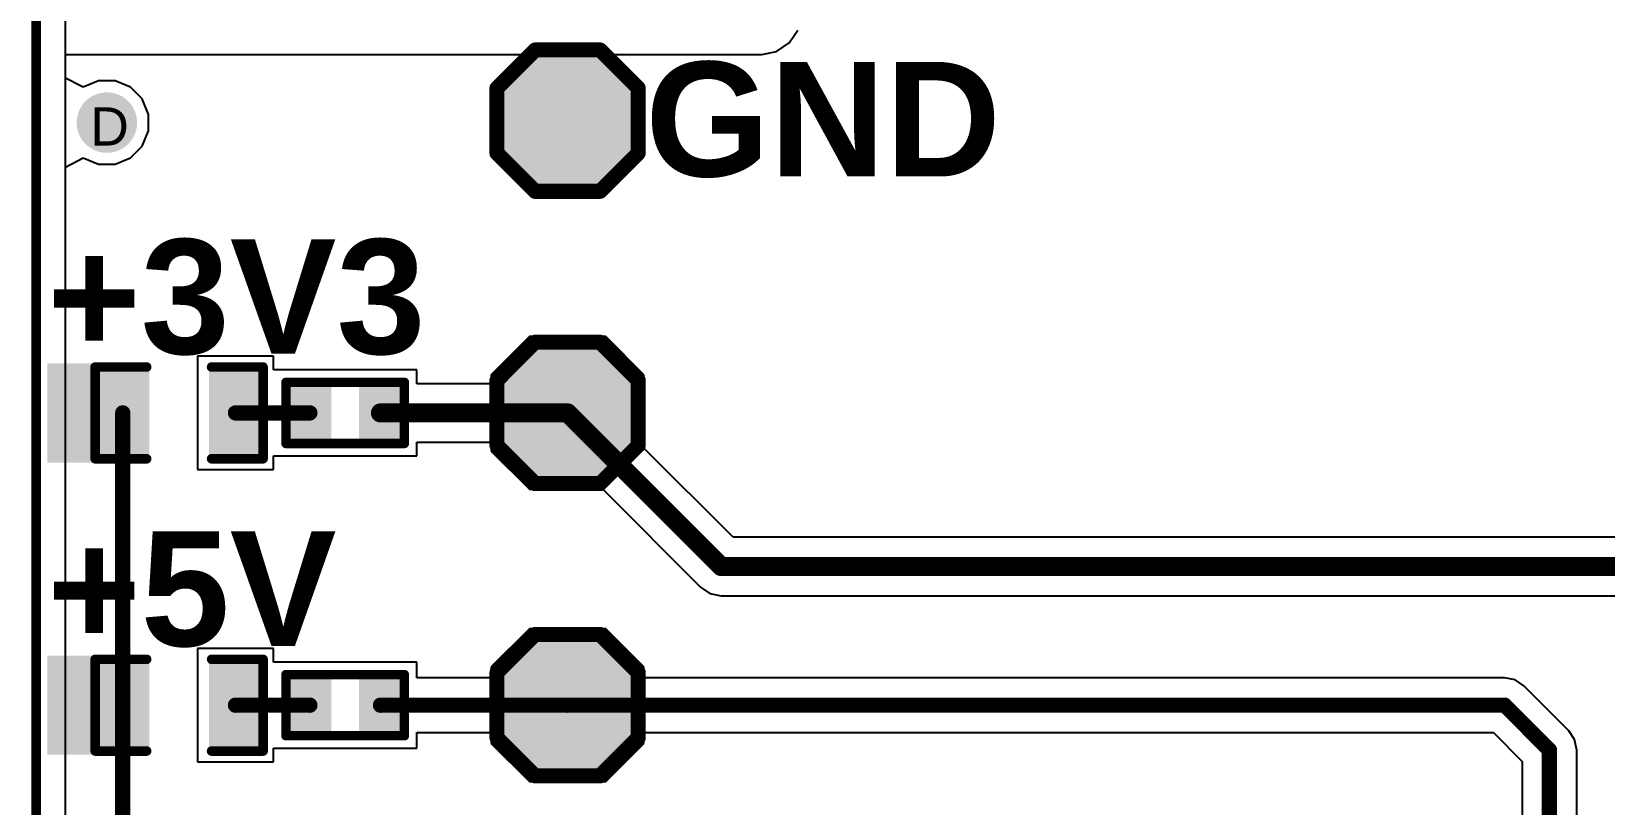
# Model space of a CAD drawing. Header units: inches. Extents: x 0 to 5032, y 0 to 5323.
# Drawn here: x -0.06 to 20.86, y 98.45 to 108.73 of the extents above; entities that cross this region are included whole.
import ezdxf

# ---------------------------------------------------------------- set-up
doc = ezdxf.new("R2010")
doc.units = ezdxf.units.IN
for name, color, linetype in [('Board Outline', 216, 'Continuous'), ('Bottom Layer', 5, 'Continuous'), ('Bottom Solder', 6, 'Continuous'), ('Drill Drawing', 1, 'Continuous'), ('Layer 1', 16, 'Continuous'), ('Layer 2', 76, 'Continuous'), ('Top Layer', 1, 'Continuous'), ('Top Overlay', 2, 'Continuous'), ('Top Paste', 8, 'Continuous'), ('Top Solder', 216, 'Continuous'), ('Via Holes', 16, 'Continuous')]:
    doc.layers.add(name, color=color, linetype=linetype)
doc.styles.add('Arial', font='', dxfattribs={"height": 0.2})
doc.styles.add('Arial_Bold', font='', dxfattribs={"height": 0.2})
doc.styles.get('Arial').set_extended_font_data('Arial')
doc.styles.get('Arial_Bold').set_extended_font_data('Arial', bold=True)

# ---------------------------------------------------------------- blocks, each defined once
blk = doc.blocks.new('T__________369')
at = {"layer": 'Top Layer'}
blk.add_hatch(color=1, dxfattribs=at).paths.add_polyline_path([(0.381, 0.762), (-0.381, 0.762), (-0.762, 0.381), (-0.762, -0.381), (-0.381, -0.762), (0.381, -0.762), (0.762, -0.381), (0.762, 0.381)])
at = {"layer": 'Top Paste'}
blk.add_hatch(color=8, dxfattribs=at).paths.add_polyline_path([(0.381, 0.762), (-0.381, 0.762), (-0.762, 0.381), (-0.762, -0.381), (-0.381, -0.762), (0.381, -0.762), (0.762, -0.381), (0.762, 0.381)])
at = {"layer": 'Top Solder'}
blk.add_hatch(color=216, dxfattribs=at).paths.add_polyline_path([(0.432, 0.864), (-0.432, 0.864), (-0.864, 0.432), (-0.864, -0.432), (-0.432, -0.864), (0.432, -0.864), (0.864, -0.432), (0.864, 0.432)])
at = {"layer": 'Top Overlay'}
for points in [[(-0.94, 0.432, 0.2, 0.2, 0), (-0.432, 0.94, 0.2, 0.2, 0)], [(-0.432, 0.94, 0.2, 0.2, 0), (0.432, 0.94, 0.2, 0.2, 0)], [(0.432, 0.94, 0.2, 0.2, 0), (0.94, 0.432, 0.2, 0.2, 0)], [(-0.94, -0.432, 0.2, 0.2, 0), (-0.94, 0.432, 0.2, 0.2, 0)], [(0.94, -0.432, 0.2, 0.2, 0), (0.94, 0.432, 0.2, 0.2, 0)], [(-0.94, -0.432, 0.2, 0.2, 0), (-0.432, -0.94, 0.2, 0.2, 0)], [(0.432, -0.94, 0.2, 0.2, 0), (0.94, -0.432, 0.2, 0.2, 0)], [(-0.432, -0.94, 0.2, 0.2, 0), (0.432, -0.94, 0.2, 0.2, 0)]]:
    blk.add_lwpolyline(points, format="xyseb", dxfattribs=at)
for points in [[(-0.482, 0.94, 0.1, 0.1, 1), (-0.382, 0.94, 0.1, 0.1, 1)], [(-0.482, 0.94, 0.1, 0.1, 1), (-0.382, 0.94, 0.1, 0.1, 1)], [(0.382, 0.94, 0.1, 0.1, 1), (0.482, 0.94, 0.1, 0.1, 1)], [(0.382, 0.94, 0.1, 0.1, 1), (0.482, 0.94, 0.1, 0.1, 1)], [(-0.99, 0.432, 0.1, 0.1, 1), (-0.89, 0.432, 0.1, 0.1, 1)], [(-0.99, 0.432, 0.1, 0.1, 1), (-0.89, 0.432, 0.1, 0.1, 1)], [(0.89, 0.432, 0.1, 0.1, 1), (0.99, 0.432, 0.1, 0.1, 1)], [(0.89, 0.432, 0.1, 0.1, 1), (0.99, 0.432, 0.1, 0.1, 1)], [(-0.99, -0.432, 0.1, 0.1, 1), (-0.89, -0.432, 0.1, 0.1, 1)], [(-0.99, -0.432, 0.1, 0.1, 1), (-0.89, -0.432, 0.1, 0.1, 1)], [(0.89, -0.432, 0.1, 0.1, 1), (0.99, -0.432, 0.1, 0.1, 1)], [(0.89, -0.432, 0.1, 0.1, 1), (0.99, -0.432, 0.1, 0.1, 1)], [(-0.482, -0.94, 0.1, 0.1, 1), (-0.382, -0.94, 0.1, 0.1, 1)], [(-0.482, -0.94, 0.1, 0.1, 1), (-0.382, -0.94, 0.1, 0.1, 1)], [(0.382, -0.94, 0.1, 0.1, 1), (0.482, -0.94, 0.1, 0.1, 1)], [(0.382, -0.94, 0.1, 0.1, 1), (0.482, -0.94, 0.1, 0.1, 1)]]:
    blk.add_lwpolyline(points, format="xyseb", close=True, dxfattribs=at)
blk = doc.blocks.new('T__________370')
at = {"layer": 'Top Layer'}
blk.add_hatch(color=1, dxfattribs=at).paths.add_polyline_path([(0.381, 0.762), (-0.381, 0.762), (-0.762, 0.381), (-0.762, -0.381), (-0.381, -0.762), (0.381, -0.762), (0.762, -0.381), (0.762, 0.381)])
at = {"layer": 'Top Paste'}
blk.add_hatch(color=8, dxfattribs=at).paths.add_polyline_path([(0.381, 0.762), (-0.381, 0.762), (-0.762, 0.381), (-0.762, -0.381), (-0.381, -0.762), (0.381, -0.762), (0.762, -0.381), (0.762, 0.381)])
at = {"layer": 'Top Solder'}
blk.add_hatch(color=216, dxfattribs=at).paths.add_polyline_path([(0.432, 0.864), (-0.432, 0.864), (-0.864, 0.432), (-0.864, -0.432), (-0.432, -0.864), (0.432, -0.864), (0.864, -0.432), (0.864, 0.432)])
at = {"layer": 'Top Overlay'}
for points in [[(-0.94, 0.432, 0.2, 0.2, 0), (-0.432, 0.94, 0.2, 0.2, 0)], [(-0.432, 0.94, 0.2, 0.2, 0), (0.432, 0.94, 0.2, 0.2, 0)], [(0.432, 0.94, 0.2, 0.2, 0), (0.94, 0.432, 0.2, 0.2, 0)], [(-0.94, -0.432, 0.2, 0.2, 0), (-0.94, 0.432, 0.2, 0.2, 0)], [(0.94, -0.432, 0.2, 0.2, 0), (0.94, 0.432, 0.2, 0.2, 0)], [(-0.94, -0.432, 0.2, 0.2, 0), (-0.432, -0.94, 0.2, 0.2, 0)], [(0.432, -0.94, 0.2, 0.2, 0), (0.94, -0.432, 0.2, 0.2, 0)], [(-0.432, -0.94, 0.2, 0.2, 0), (0.432, -0.94, 0.2, 0.2, 0)]]:
    blk.add_lwpolyline(points, format="xyseb", dxfattribs=at)
for points in [[(-0.482, 0.94, 0.1, 0.1, 1), (-0.382, 0.94, 0.1, 0.1, 1)], [(-0.482, 0.94, 0.1, 0.1, 1), (-0.382, 0.94, 0.1, 0.1, 1)], [(0.382, 0.94, 0.1, 0.1, 1), (0.482, 0.94, 0.1, 0.1, 1)], [(0.382, 0.94, 0.1, 0.1, 1), (0.482, 0.94, 0.1, 0.1, 1)], [(-0.99, 0.432, 0.1, 0.1, 1), (-0.89, 0.432, 0.1, 0.1, 1)], [(-0.99, 0.432, 0.1, 0.1, 1), (-0.89, 0.432, 0.1, 0.1, 1)], [(0.89, 0.432, 0.1, 0.1, 1), (0.99, 0.432, 0.1, 0.1, 1)], [(0.89, 0.432, 0.1, 0.1, 1), (0.99, 0.432, 0.1, 0.1, 1)], [(-0.99, -0.432, 0.1, 0.1, 1), (-0.89, -0.432, 0.1, 0.1, 1)], [(-0.99, -0.432, 0.1, 0.1, 1), (-0.89, -0.432, 0.1, 0.1, 1)], [(0.89, -0.432, 0.1, 0.1, 1), (0.99, -0.432, 0.1, 0.1, 1)], [(0.89, -0.432, 0.1, 0.1, 1), (0.99, -0.432, 0.1, 0.1, 1)], [(-0.482, -0.94, 0.1, 0.1, 1), (-0.382, -0.94, 0.1, 0.1, 1)], [(-0.482, -0.94, 0.1, 0.1, 1), (-0.382, -0.94, 0.1, 0.1, 1)], [(0.382, -0.94, 0.1, 0.1, 1), (0.482, -0.94, 0.1, 0.1, 1)], [(0.382, -0.94, 0.1, 0.1, 1), (0.482, -0.94, 0.1, 0.1, 1)]]:
    blk.add_lwpolyline(points, format="xyseb", close=True, dxfattribs=at)
blk = doc.blocks.new('T__________371')
at = {"layer": 'Top Layer'}
blk.add_hatch(color=1, dxfattribs=at).paths.add_polyline_path([(0.381, 0.762), (-0.381, 0.762), (-0.762, 0.381), (-0.762, -0.381), (-0.381, -0.762), (0.381, -0.762), (0.762, -0.381), (0.762, 0.381)])
at = {"layer": 'Top Paste'}
blk.add_hatch(color=8, dxfattribs=at).paths.add_polyline_path([(0.381, 0.762), (-0.381, 0.762), (-0.762, 0.381), (-0.762, -0.381), (-0.381, -0.762), (0.381, -0.762), (0.762, -0.381), (0.762, 0.381)])
at = {"layer": 'Top Solder'}
blk.add_hatch(color=216, dxfattribs=at).paths.add_polyline_path([(0.432, 0.864), (-0.432, 0.864), (-0.864, 0.432), (-0.864, -0.432), (-0.432, -0.864), (0.432, -0.864), (0.864, -0.432), (0.864, 0.432)])
at = {"layer": 'Top Overlay'}
for points in [[(-0.94, 0.432, 0.2, 0.2, 0), (-0.432, 0.94, 0.2, 0.2, 0)], [(-0.432, 0.94, 0.2, 0.2, 0), (0.432, 0.94, 0.2, 0.2, 0)], [(0.432, 0.94, 0.2, 0.2, 0), (0.94, 0.432, 0.2, 0.2, 0)], [(-0.94, -0.432, 0.2, 0.2, 0), (-0.94, 0.432, 0.2, 0.2, 0)], [(0.94, -0.432, 0.2, 0.2, 0), (0.94, 0.432, 0.2, 0.2, 0)], [(-0.94, -0.432, 0.2, 0.2, 0), (-0.432, -0.94, 0.2, 0.2, 0)], [(0.432, -0.94, 0.2, 0.2, 0), (0.94, -0.432, 0.2, 0.2, 0)], [(-0.432, -0.94, 0.2, 0.2, 0), (0.432, -0.94, 0.2, 0.2, 0)]]:
    blk.add_lwpolyline(points, format="xyseb", dxfattribs=at)
for points in [[(-0.482, 0.94, 0.1, 0.1, 1), (-0.382, 0.94, 0.1, 0.1, 1)], [(-0.482, 0.94, 0.1, 0.1, 1), (-0.382, 0.94, 0.1, 0.1, 1)], [(0.382, 0.94, 0.1, 0.1, 1), (0.482, 0.94, 0.1, 0.1, 1)], [(0.382, 0.94, 0.1, 0.1, 1), (0.482, 0.94, 0.1, 0.1, 1)], [(-0.99, 0.432, 0.1, 0.1, 1), (-0.89, 0.432, 0.1, 0.1, 1)], [(-0.99, 0.432, 0.1, 0.1, 1), (-0.89, 0.432, 0.1, 0.1, 1)], [(0.89, 0.432, 0.1, 0.1, 1), (0.99, 0.432, 0.1, 0.1, 1)], [(0.89, 0.432, 0.1, 0.1, 1), (0.99, 0.432, 0.1, 0.1, 1)], [(-0.99, -0.432, 0.1, 0.1, 1), (-0.89, -0.432, 0.1, 0.1, 1)], [(-0.99, -0.432, 0.1, 0.1, 1), (-0.89, -0.432, 0.1, 0.1, 1)], [(0.89, -0.432, 0.1, 0.1, 1), (0.99, -0.432, 0.1, 0.1, 1)], [(0.89, -0.432, 0.1, 0.1, 1), (0.99, -0.432, 0.1, 0.1, 1)], [(-0.482, -0.94, 0.1, 0.1, 1), (-0.382, -0.94, 0.1, 0.1, 1)], [(-0.482, -0.94, 0.1, 0.1, 1), (-0.382, -0.94, 0.1, 0.1, 1)], [(0.382, -0.94, 0.1, 0.1, 1), (0.482, -0.94, 0.1, 0.1, 1)], [(0.382, -0.94, 0.1, 0.1, 1), (0.482, -0.94, 0.1, 0.1, 1)]]:
    blk.add_lwpolyline(points, format="xyseb", close=True, dxfattribs=at)
blk = doc.blocks.new('R___0402_403')
at = {"layer": 'Top Layer'}
for points in [[(-0.699, -0.318), (-0.699, 0.318), (-0.241, 0.318), (-0.241, -0.318)], [(0.241, -0.318), (0.241, 0.318), (0.699, 0.318), (0.699, -0.318)]]:
    blk.add_hatch(color=1, dxfattribs=at).paths.add_polyline_path(points)
at = {"layer": 'Top Paste'}
for points in [[(-0.699, -0.318), (-0.699, 0.318), (-0.241, 0.318), (-0.241, -0.318)], [(0.241, -0.318), (0.241, 0.318), (0.699, 0.318), (0.699, -0.318)]]:
    blk.add_hatch(color=8, dxfattribs=at).paths.add_polyline_path(points)
at = {"layer": 'Top Solder'}
for points in [[(-0.754, -0.373), (-0.754, 0.373), (-0.186, 0.373), (-0.186, -0.373)], [(0.186, -0.373), (0.186, 0.373), (0.754, 0.373), (0.754, -0.373)]]:
    blk.add_hatch(color=216, dxfattribs=at).paths.add_polyline_path(points)
at = {"layer": 'Top Overlay'}
for points in [[(-0.787, 0.406, 0.127, 0.127, 0), (-0.787, -0.406, 0.127, 0.127, 0)], [(0.787, 0.406, 0.127, 0.127, 0), (-0.787, 0.406, 0.127, 0.127, 0)], [(0.787, 0.406, 0.127, 0.127, 0), (0.787, -0.406, 0.127, 0.127, 0)], [(0.787, -0.406, 0.127, 0.127, 0), (-0.787, -0.406, 0.127, 0.127, 0)], [(0.813, -0.432, 0.00323, 0.00323, 0), (-0.813, -0.432, 0.00323, 0.00323, 0)]]:
    blk.add_lwpolyline(points, format="xyseb", dxfattribs=at)
for points in [[(-0.819, 0.406, 0.0635, 0.0635, 1), (-0.756, 0.406, 0.0635, 0.0635, 1)], [(-0.819, 0.406, 0.0635, 0.0635, 1), (-0.756, 0.406, 0.0635, 0.0635, 1)], [(0.756, 0.406, 0.0635, 0.0635, 1), (0.819, 0.406, 0.0635, 0.0635, 1)], [(0.756, 0.406, 0.0635, 0.0635, 1), (0.819, 0.406, 0.0635, 0.0635, 1)], [(-0.819, -0.406, 0.0635, 0.0635, 1), (-0.756, -0.406, 0.0635, 0.0635, 1)], [(-0.819, -0.406, 0.0635, 0.0635, 1), (-0.756, -0.406, 0.0635, 0.0635, 1)], [(0.756, -0.406, 0.0635, 0.0635, 1), (0.819, -0.406, 0.0635, 0.0635, 1)], [(0.756, -0.406, 0.0635, 0.0635, 1), (0.819, -0.406, 0.0635, 0.0635, 1)], [(-0.814, -0.432, 0.00161, 0.00161, 1), (-0.812, -0.432, 0.00161, 0.00161, 1)], [(0.812, -0.432, 0.00161, 0.00161, 1), (0.814, -0.432, 0.00161, 0.00161, 1)]]:
    blk.add_lwpolyline(points, format="xyseb", close=True, dxfattribs=at)
blk = doc.blocks.new('R___0402_404')
at = {"layer": 'Top Layer'}
for points in [[(-0.699, -0.318), (-0.699, 0.318), (-0.241, 0.318), (-0.241, -0.318)], [(0.241, -0.318), (0.241, 0.318), (0.699, 0.318), (0.699, -0.318)]]:
    blk.add_hatch(color=1, dxfattribs=at).paths.add_polyline_path(points)
at = {"layer": 'Top Paste'}
for points in [[(-0.699, -0.318), (-0.699, 0.318), (-0.241, 0.318), (-0.241, -0.318)], [(0.241, -0.318), (0.241, 0.318), (0.699, 0.318), (0.699, -0.318)]]:
    blk.add_hatch(color=8, dxfattribs=at).paths.add_polyline_path(points)
at = {"layer": 'Top Solder'}
for points in [[(-0.754, -0.373), (-0.754, 0.373), (-0.186, 0.373), (-0.186, -0.373)], [(0.186, -0.373), (0.186, 0.373), (0.754, 0.373), (0.754, -0.373)]]:
    blk.add_hatch(color=216, dxfattribs=at).paths.add_polyline_path(points)
at = {"layer": 'Top Overlay'}
for points in [[(-0.787, 0.406, 0.127, 0.127, 0), (-0.787, -0.406, 0.127, 0.127, 0)], [(0.787, 0.406, 0.127, 0.127, 0), (-0.787, 0.406, 0.127, 0.127, 0)], [(0.787, 0.406, 0.127, 0.127, 0), (0.787, -0.406, 0.127, 0.127, 0)], [(0.787, -0.406, 0.127, 0.127, 0), (-0.787, -0.406, 0.127, 0.127, 0)], [(0.813, -0.432, 0.00323, 0.00323, 0), (-0.813, -0.432, 0.00323, 0.00323, 0)]]:
    blk.add_lwpolyline(points, format="xyseb", dxfattribs=at)
for points in [[(-0.819, 0.406, 0.0635, 0.0635, 1), (-0.756, 0.406, 0.0635, 0.0635, 1)], [(-0.819, 0.406, 0.0635, 0.0635, 1), (-0.756, 0.406, 0.0635, 0.0635, 1)], [(0.756, 0.406, 0.0635, 0.0635, 1), (0.819, 0.406, 0.0635, 0.0635, 1)], [(0.756, 0.406, 0.0635, 0.0635, 1), (0.819, 0.406, 0.0635, 0.0635, 1)], [(-0.819, -0.406, 0.0635, 0.0635, 1), (-0.756, -0.406, 0.0635, 0.0635, 1)], [(-0.819, -0.406, 0.0635, 0.0635, 1), (-0.756, -0.406, 0.0635, 0.0635, 1)], [(0.756, -0.406, 0.0635, 0.0635, 1), (0.819, -0.406, 0.0635, 0.0635, 1)], [(0.756, -0.406, 0.0635, 0.0635, 1), (0.819, -0.406, 0.0635, 0.0635, 1)], [(-0.814, -0.432, 0.00161, 0.00161, 1), (-0.812, -0.432, 0.00161, 0.00161, 1)], [(0.812, -0.432, 0.00161, 0.00161, 1), (0.814, -0.432, 0.00161, 0.00161, 1)]]:
    blk.add_lwpolyline(points, format="xyseb", close=True, dxfattribs=at)
blk = doc.blocks.new('LED_0603_424')
at = {"layer": 'Top Layer'}
for points in [[(-1, 0.5), (-0.5, 0.5), (-0.5, -0.5), (-1, -0.5)], [(0.5, 0.5), (1, 0.5), (1, -0.5), (0.5, -0.5)]]:
    blk.add_hatch(color=1, dxfattribs=at).paths.add_polyline_path(points)
at = {"layer": 'Top Overlay'}
blk.add_hatch(color=2, dxfattribs=at).paths.add_polyline_path([(1.118, -0.66), (1.753, -0.66), (1.753, 0.66), (1.118, 0.66)])
at = {"layer": 'Top Paste'}
for points in [[(-1, 0.5), (-0.5, 0.5), (-0.5, -0.5), (-1, -0.5)], [(0.5, 0.5), (1, 0.5), (1, -0.5), (0.5, -0.5)]]:
    blk.add_hatch(color=8, dxfattribs=at).paths.add_polyline_path(points)
at = {"layer": 'Top Solder'}
for points in [[(-1.102, 0.602), (-0.398, 0.602), (-0.398, -0.602), (-1.102, -0.602)], [(0.398, 0.602), (1.102, 0.602), (1.102, -0.602), (0.398, -0.602)]]:
    blk.add_hatch(color=216, dxfattribs=at).paths.add_polyline_path(points)
at = {"layer": 'Top Overlay'}
for points in [[(-0.432, 0.61, 0.127, 0.127, 0), (-1.118, 0.61, 0.127, 0.127, 0)], [(-1.118, 0.61, 0.127, 0.127, 0), (-1.118, -0.61, 0.127, 0.127, 0)], [(1.118, 0.61, 0.127, 0.127, 0), (0.432, 0.61, 0.127, 0.127, 0)], [(1.118, 0.61, 0.127, 0.127, 0), (1.118, -0.61, 0.127, 0.127, 0)], [(-0.432, -0.61, 0.127, 0.127, 0), (-1.118, -0.61, 0.127, 0.127, 0)], [(1.118, -0.61, 0.127, 0.127, 0), (0.432, -0.61, 0.127, 0.127, 0)]]:
    blk.add_lwpolyline(points, format="xyseb", dxfattribs=at)
for points in [[(-1.149, 0.61, 0.0635, 0.0635, 1), (-1.086, 0.61, 0.0635, 0.0635, 1)], [(-1.149, 0.61, 0.0635, 0.0635, 1), (-1.086, 0.61, 0.0635, 0.0635, 1)], [(-0.464, 0.61, 0.0635, 0.0635, 1), (-0.4, 0.61, 0.0635, 0.0635, 1)], [(0.4, 0.61, 0.0635, 0.0635, 1), (0.464, 0.61, 0.0635, 0.0635, 1)], [(1.086, 0.61, 0.0635, 0.0635, 1), (1.149, 0.61, 0.0635, 0.0635, 1)], [(1.086, 0.61, 0.0635, 0.0635, 1), (1.149, 0.61, 0.0635, 0.0635, 1)], [(-1.149, -0.61, 0.0635, 0.0635, 1), (-1.086, -0.61, 0.0635, 0.0635, 1)], [(-1.149, -0.61, 0.0635, 0.0635, 1), (-1.086, -0.61, 0.0635, 0.0635, 1)], [(-0.464, -0.61, 0.0635, 0.0635, 1), (-0.4, -0.61, 0.0635, 0.0635, 1)], [(0.4, -0.61, 0.0635, 0.0635, 1), (0.464, -0.61, 0.0635, 0.0635, 1)], [(1.086, -0.61, 0.0635, 0.0635, 1), (1.149, -0.61, 0.0635, 0.0635, 1)], [(1.086, -0.61, 0.0635, 0.0635, 1), (1.149, -0.61, 0.0635, 0.0635, 1)]]:
    blk.add_lwpolyline(points, format="xyseb", close=True, dxfattribs=at)
blk = doc.blocks.new('LED_0603_425')
at = {"layer": 'Top Layer'}
for points in [[(-1, 0.5), (-0.5, 0.5), (-0.5, -0.5), (-1, -0.5)], [(0.5, 0.5), (1, 0.5), (1, -0.5), (0.5, -0.5)]]:
    blk.add_hatch(color=1, dxfattribs=at).paths.add_polyline_path(points)
at = {"layer": 'Top Overlay'}
blk.add_hatch(color=2, dxfattribs=at).paths.add_polyline_path([(1.118, -0.66), (1.753, -0.66), (1.753, 0.66), (1.118, 0.66)])
at = {"layer": 'Top Paste'}
for points in [[(-1, 0.5), (-0.5, 0.5), (-0.5, -0.5), (-1, -0.5)], [(0.5, 0.5), (1, 0.5), (1, -0.5), (0.5, -0.5)]]:
    blk.add_hatch(color=8, dxfattribs=at).paths.add_polyline_path(points)
at = {"layer": 'Top Solder'}
for points in [[(-1.102, 0.602), (-0.398, 0.602), (-0.398, -0.602), (-1.102, -0.602)], [(0.398, 0.602), (1.102, 0.602), (1.102, -0.602), (0.398, -0.602)]]:
    blk.add_hatch(color=216, dxfattribs=at).paths.add_polyline_path(points)
at = {"layer": 'Top Overlay'}
for points in [[(-0.432, 0.61, 0.127, 0.127, 0), (-1.118, 0.61, 0.127, 0.127, 0)], [(-1.118, 0.61, 0.127, 0.127, 0), (-1.118, -0.61, 0.127, 0.127, 0)], [(1.118, 0.61, 0.127, 0.127, 0), (0.432, 0.61, 0.127, 0.127, 0)], [(1.118, 0.61, 0.127, 0.127, 0), (1.118, -0.61, 0.127, 0.127, 0)], [(-0.432, -0.61, 0.127, 0.127, 0), (-1.118, -0.61, 0.127, 0.127, 0)], [(1.118, -0.61, 0.127, 0.127, 0), (0.432, -0.61, 0.127, 0.127, 0)]]:
    blk.add_lwpolyline(points, format="xyseb", dxfattribs=at)
for points in [[(-1.149, 0.61, 0.0635, 0.0635, 1), (-1.086, 0.61, 0.0635, 0.0635, 1)], [(-1.149, 0.61, 0.0635, 0.0635, 1), (-1.086, 0.61, 0.0635, 0.0635, 1)], [(-0.464, 0.61, 0.0635, 0.0635, 1), (-0.4, 0.61, 0.0635, 0.0635, 1)], [(0.4, 0.61, 0.0635, 0.0635, 1), (0.464, 0.61, 0.0635, 0.0635, 1)], [(1.086, 0.61, 0.0635, 0.0635, 1), (1.149, 0.61, 0.0635, 0.0635, 1)], [(1.086, 0.61, 0.0635, 0.0635, 1), (1.149, 0.61, 0.0635, 0.0635, 1)], [(-1.149, -0.61, 0.0635, 0.0635, 1), (-1.086, -0.61, 0.0635, 0.0635, 1)], [(-1.149, -0.61, 0.0635, 0.0635, 1), (-1.086, -0.61, 0.0635, 0.0635, 1)], [(-0.464, -0.61, 0.0635, 0.0635, 1), (-0.4, -0.61, 0.0635, 0.0635, 1)], [(0.4, -0.61, 0.0635, 0.0635, 1), (0.464, -0.61, 0.0635, 0.0635, 1)], [(1.086, -0.61, 0.0635, 0.0635, 1), (1.149, -0.61, 0.0635, 0.0635, 1)], [(1.086, -0.61, 0.0635, 0.0635, 1), (1.149, -0.61, 0.0635, 0.0635, 1)]]:
    blk.add_lwpolyline(points, format="xyseb", close=True, dxfattribs=at)

msp = doc.modelspace()

# ---------------------------------------------------------------- hatches: boundary and pattern name
at = {"layer": 'Bottom Layer'}
h = msp.add_hatch(color=5, dxfattribs=at)
edge = h.paths.add_edge_path()
edge.add_arc((0.94, 107.518), 0.3, 0, 360)
at = {"layer": 'Bottom Solder'}
h = msp.add_hatch(color=6, dxfattribs=at)
edge = h.paths.add_edge_path()
edge.add_arc((0.94, 107.518), 0.402, 0, 360)
at = {"layer": 'Layer 1'}
h = msp.add_hatch(color=16, dxfattribs=at)
edge = h.paths.add_edge_path()
edge.add_arc((0.94, 107.518), 0.3, 0, 360)
at = {"layer": 'Layer 2'}
h = msp.add_hatch(color=76, dxfattribs=at)
edge = h.paths.add_edge_path()
edge.add_arc((0.94, 107.518), 0.3, 0, 360)
at = {"layer": 'Top Layer'}
h = msp.add_hatch(color=1, dxfattribs=at)
edge = h.paths.add_edge_path()
edge.add_arc((0.94, 107.518), 0.3, 0, 360)
at = {"layer": 'Top Solder'}
h = msp.add_hatch(color=216, dxfattribs=at)
edge = h.paths.add_edge_path()
edge.add_arc((0.94, 107.518), 0.402, 0, 360)
at = {"layer": 'Via Holes'}
h = msp.add_hatch(color=7, dxfattribs=at)
edge = h.paths.add_edge_path()
edge.add_arc((0.94, 107.518), 0.15, 0, 360)

# ---------------------------------------------------------------- linework, layer by layer
at = {"layer": 'Board Outline'}
msp.add_lwpolyline([(0, 0, 0.127, 0.127, 0), (0, 130, 0.127, 0.127, 0)], format="xyseb", dxfattribs=at)
at = {"layer": 'Bottom Layer'}
msp.add_line((0.388, 83.218), (0.388, 110.527), dxfattribs=at)
at = {"layer": 'Layer 1'}
for p, q in [((10.018, 108.577), (10.131, 108.745)), ((0.388, 12.227), (0.388, 108.425)), ((0.388, 108.425), (9.652, 108.425)), ((9.652, 108.425), (9.85, 108.465)), ((9.85, 108.465), (10.018, 108.577))]:
    msp.add_line(p, q, dxfattribs=at)
at = {"layer": 'Layer 2'}
for p, q in [((0.388, 108.11), (0.388, 110.328)), ((0.626, 107.988), (0.388, 108.11)), ((0.83, 108.072), (0.626, 107.988)), ((1.05, 108.072), (0.83, 108.072)), ((1.254, 107.988), (1.05, 108.072)), ((1.409, 107.832), (1.254, 107.988)), ((1.494, 107.628), (1.409, 107.832)), ((1.494, 107.408), (1.494, 107.628)), ((1.409, 107.204), (1.494, 107.408)), ((1.254, 107.049), (1.409, 107.204)), ((0.388, 106.927), (0.626, 107.049)), ((0.626, 107.049), (0.83, 106.964)), ((0.83, 106.964), (1.05, 106.964)), ((1.05, 106.964), (1.254, 107.049)), ((0.388, 91.606), (0.388, 106.927))]:
    msp.add_line(p, q, dxfattribs=at)
at = {"layer": 'Top Layer'}
for p, q in [((0.388, 83.218), (0.388, 110.527)), ((6.561, 104.674), (6.053, 104.166)), ((7.577, 104.674), (6.561, 104.674)), ((8.085, 104.166), (7.577, 104.674)), ((3.155, 104.412), (2.147, 104.412)), ((2.147, 104.412), (2.147, 102.904)), ((3.155, 104.406), (3.155, 104.412)), ((3.158, 104.229), (3.155, 104.406)), ((5.063, 104.229), (3.158, 104.229)), ((5.063, 104.046), (5.063, 104.229)), ((6.053, 104.046), (5.063, 104.046)), ((6.053, 104.166), (6.053, 104.046)), ((8.085, 103.191), (8.085, 104.166)), ((5.063, 103.086), (5.063, 103.269)), ((5.063, 103.269), (6.053, 103.269)), ((6.053, 103.269), (6.053, 103.15)), ((9.271, 102.005), (8.085, 103.191)), ((3.155, 102.91), (3.158, 103.086)), ((3.158, 103.086), (5.063, 103.086)), ((6.053, 103.15), (6.561, 102.642)), ((2.147, 102.904), (3.155, 102.904)), ((3.155, 102.904), (3.155, 102.91)), ((6.561, 102.642), (7.536, 102.642)), ((7.536, 102.642), (8.836, 101.342)), ((22.953, 102.005), (9.271, 102.005)), ((8.836, 101.342), (8.962, 101.258)), ((8.962, 101.258), (9.111, 101.228)), ((9.111, 101.228), (22.953, 101.228)), ((6.561, 100.788), (6.053, 100.28)), ((7.577, 100.788), (6.561, 100.788)), ((8.085, 100.28), (7.577, 100.788)), ((3.155, 100.526), (2.147, 100.526)), ((2.147, 100.526), (2.147, 99.018)), ((3.155, 100.52), (3.155, 100.526)), ((3.158, 100.343), (3.155, 100.52)), ((5.063, 100.343), (3.158, 100.343)), ((5.063, 100.134), (5.063, 100.343)), ((6.053, 100.28), (6.053, 100.134)), ((8.085, 100.134), (8.085, 100.28)), ((6.053, 100.134), (5.063, 100.134)), ((19.535, 100.134), (8.085, 100.134)), ((19.674, 100.107), (19.535, 100.134)), ((19.535, 100.134), (19.535, 100.134)), ((19.791, 100.028), (19.674, 100.107)), ((20.387, 99.432), (19.791, 100.028)), ((5.063, 99.2), (5.063, 99.409)), ((5.063, 99.409), (6.053, 99.409)), ((6.053, 99.409), (6.053, 99.264)), ((8.085, 99.264), (8.085, 99.409)), ((8.085, 99.409), (19.385, 99.409)), ((19.385, 99.409), (19.768, 99.025)), ((20.466, 99.314), (20.387, 99.432)), ((20.387, 99.432), (20.387, 99.432)), ((3.155, 99.023), (3.158, 99.2)), ((3.158, 99.2), (5.063, 99.2)), ((6.053, 99.264), (6.561, 98.756)), ((7.577, 98.756), (8.085, 99.264)), ((20.494, 99.176), (20.466, 99.314)), ((2.147, 99.018), (3.155, 99.018)), ((3.155, 99.018), (3.155, 99.023)), ((19.768, 99.025), (19.768, 93.185)), ((20.494, 72.511), (20.494, 99.176)), ((6.561, 98.756), (7.577, 98.756))]:
    msp.add_line(p, q, dxfattribs=at)
for points in [[(1.151, 99.772, 0.203, 0.203, 0), (1.151, 103.658, 0.203, 0.203, 0)], [(2.651, 103.658, 0.203, 0.203, 0), (3.64, 103.658, 0.203, 0.203, 0)], [(4.58, 103.658, 0.254, 0.254, 0), (7.069, 103.658, 0.254, 0.254, 0)], [(7.069, 103.658, 0.254, 0.254, 0), (9.111, 101.616, 0.254, 0.254, 0)], [(9.111, 101.616, 0.254, 0.254, 0), (23.605, 101.616, 0.254, 0.254, 0)], [(1.151, 95.885, 0.203, 0.203, 0), (1.151, 99.772, 0.203, 0.203, 0)], [(2.651, 99.772, 0.203, 0.203, 0), (3.64, 99.772, 0.203, 0.203, 0)], [(4.58, 99.772, 0.203, 0.203, 0), (7.069, 99.772, 0.203, 0.203, 0)], [(7.069, 99.772, 0.203, 0.203, 0), (19.535, 99.772, 0.203, 0.203, 0)], [(19.535, 99.772, 0.203, 0.203, 0), (20.131, 99.176, 0.203, 0.203, 0)], [(20.131, 71.846, 0.203, 0.203, 0), (20.131, 99.176, 0.203, 0.203, 0)]]:
    msp.add_lwpolyline(points, format="xyseb", dxfattribs=at)
for points in [[(1.1, 103.658, 0.102, 0.102, 1), (1.202, 103.658, 0.102, 0.102, 1)], [(2.6, 103.658, 0.102, 0.102, 1), (2.702, 103.658, 0.102, 0.102, 1)], [(3.589, 103.658, 0.102, 0.102, 1), (3.691, 103.658, 0.102, 0.102, 1)], [(4.516, 103.658, 0.127, 0.127, 1), (4.643, 103.658, 0.127, 0.127, 1)], [(7.006, 103.658, 0.127, 0.127, 1), (7.133, 103.658, 0.127, 0.127, 1)], [(7.006, 103.658, 0.127, 0.127, 1), (7.133, 103.658, 0.127, 0.127, 1)], [(9.047, 101.616, 0.127, 0.127, 1), (9.174, 101.616, 0.127, 0.127, 1)], [(9.047, 101.616, 0.127, 0.127, 1), (9.174, 101.616, 0.127, 0.127, 1)], [(1.1, 99.772, 0.102, 0.102, 1), (1.202, 99.772, 0.102, 0.102, 1)], [(1.1, 99.772, 0.102, 0.102, 1), (1.202, 99.772, 0.102, 0.102, 1)], [(2.6, 99.772, 0.102, 0.102, 1), (2.702, 99.772, 0.102, 0.102, 1)], [(3.589, 99.772, 0.102, 0.102, 1), (3.691, 99.772, 0.102, 0.102, 1)], [(4.529, 99.772, 0.102, 0.102, 1), (4.631, 99.772, 0.102, 0.102, 1)], [(7.018, 99.772, 0.102, 0.102, 1), (7.12, 99.772, 0.102, 0.102, 1)], [(7.018, 99.772, 0.102, 0.102, 1), (7.12, 99.772, 0.102, 0.102, 1)], [(19.484, 99.772, 0.102, 0.102, 1), (19.586, 99.772, 0.102, 0.102, 1)], [(19.484, 99.772, 0.102, 0.102, 1), (19.586, 99.772, 0.102, 0.102, 1)], [(20.08, 99.176, 0.102, 0.102, 1), (20.182, 99.176, 0.102, 0.102, 1)], [(20.08, 99.176, 0.102, 0.102, 1), (20.182, 99.176, 0.102, 0.102, 1)]]:
    msp.add_lwpolyline(points, format="xyseb", close=True, dxfattribs=at)

# ---------------------------------------------------------------- block references
for name, p in [('T__________369', (7.069, 107.544)), ('T__________370', (7.069, 103.658)), ('T__________371', (7.069, 99.772))]:
    msp.add_blockref(name, p)
at = {"rotation": 180}
for name, p in [('LED_0603_424', (1.901, 103.658)), ('R___0402_403', (4.11, 103.658)), ('LED_0603_425', (1.901, 99.772)), ('R___0402_404', (4.11, 99.772))]:
    msp.add_blockref(name, p, dxfattribs=at)

# ---------------------------------------------------------------- texts
at = {"layer": 'Drill Drawing', "style": 'Arial'}
msp.add_text('D', height=0.508, dxfattribs=at).set_placement((0.72, 107.213))
at = {"layer": 'Top Overlay', "style": 'Arial_Bold'}
for s, p in [('GND', (8.103, 106.802)), ('+3V3', (0.147, 104.444)), ('+5V', (0.147, 100.558))]:
    msp.add_text(s, height=1.524, dxfattribs=at).set_placement(p)

doc.saveas('drawing.dxf')
